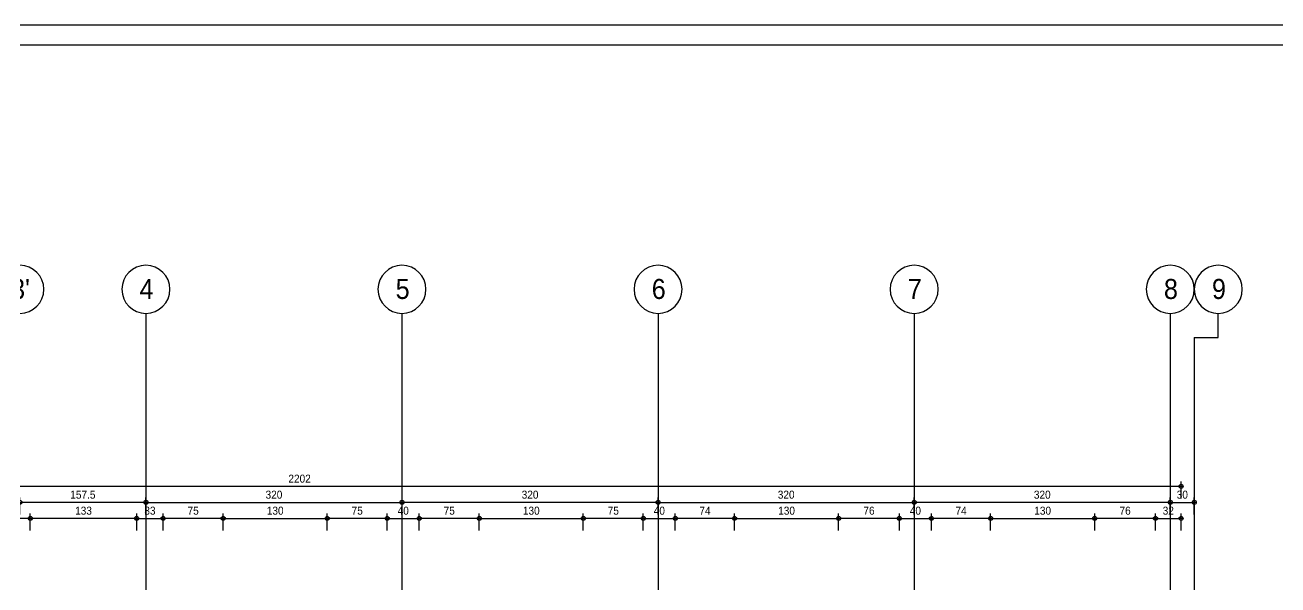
# Model space of a CAD drawing. Extents: x 460786 to 545292, y 30998 to 41694.
# Drawn here: x 469939 to 471505, y 40995 to 41694 of the extents above; entities that cross this region are included whole.
import ezdxf
from ezdxf.enums import TextEntityAlignment as Align

# ---------------------------------------------------------------- set-up
doc = ezdxf.new("R2010")
doc.units = 0
doc.header["$LTSCALE"] = 50
doc.header["$MEASUREMENT"] = 0
doc.header["$PDMODE"] = 35
doc.linetypes.add('DASHDOT', pattern=[5.5, 5, -0.25, 0, -0.25])
doc.layers.get('0').update_dxf_attribs({"linetype": 'CONTINUOUS'})
doc.layers.get('Defpoints').update_dxf_attribs({"linetype": 'CONTINUOUS'})
for name, color, linetype in [('A-Aks Balonu', 2, 'CONTINUOUS'), ('A-Aks Dikey', 12, 'DASHDOT'), ('A-Lejant', 23, 'CONTINUOUS'), ('A-Olcu DIS Yatay', 8, 'CONTINUOUS')]:
    doc.layers.add(name, color=color, linetype=linetype)
doc.styles.get("Standard").update_dxf_attribs({"font": 'arial.ttf', "width": 0.9})
doc.dimstyles.new('EXIT', dxfattribs={"dimscale": 50, "dimtxt": 0.23, "dimasz": 0.03, "dimexe": 0.125, "dimexo": 0.5, "dimgap": 0.09, "dimtad": 1, "dimzin": 1, "dimdsep": 46, "dimtxsty": 'Standard', "dimblk": 'TICK', "dimcen": 0.2, "dimadec": 0, "dimazin": 0, "dimtfac": 1, "dimtix": 1, "dimtofl": 0, "dimtmove": 2, "dimatfit": 3, "dimldrblk": 'TICK', "dimfxl": 1, "dimtolj": 1, "dimtzin": 1, "dimarcsym": 0})

# ---------------------------------------------------------------- blocks, each defined once
blk = doc.blocks.new('aks')
blk.add_circle((-0.8, 38.6), 60)
at = {"width": 0.9}
blk.add_attdef('AKSNO', text='', height=50, dxfattribs=at).set_placement((-0.8, 38.6), align=Align.MIDDLE_CENTER)
blk = doc.blocks.new('TICK', base_point=(53.7, 38.1))
blk.add_line((55.4, 38.1), (52, 38.1))
blk.add_circle((53.7, 38.1), 1.67)
blk = doc.blocks.new('*D219')
at = {"layer": 'A-Olcu DIS Yatay', "color": 0, "lineweight": -2, "transparency": 16777216}
for p, q in [((469932.6, 41082.7), (469932.6, 41103.9)), ((470088.6, 41097.7), (469934.1, 41097.7)), ((470090.1, 41082.7), (470090.1, 41103.9))]:
    blk.add_line(p, q, dxfattribs=at)
at = {"layer": 'Defpoints', "color": 0, "transparency": 16777216}
for p in [(469932.6, 41097.7), (469932.6, 41057.7), (470090.1, 41057.7)]:
    blk.add_point(p, dxfattribs=at)
at = {"layer": 'A-Olcu DIS Yatay', "color": 0, "lineweight": -2, "transparency": 16777216, "xscale": 1.5, "yscale": 1.5, "zscale": 1.5, "rotation": 180}
blk.add_blockref('TICK', (469932.6, 41097.7), dxfattribs=at)
at = {"layer": 'A-Olcu DIS Yatay', "color": 0, "lineweight": -2, "transparency": 16777216, "xscale": 1.5, "yscale": 1.5, "zscale": 1.5}
blk.add_blockref('TICK', (470090.1, 41097.7), dxfattribs=at)
at = {"layer": 'A-Olcu DIS Yatay', "color": 0, "transparency": 16777216, "insert": (470011.3, 41107.3), "char_height": 10, "attachment_point": 5}
blk.add_mtext('\\A1;157.5', dxfattribs=at)
blk = doc.blocks.new('*D220')
at = {"layer": 'A-Olcu DIS Yatay', "color": 0, "lineweight": -2, "transparency": 16777216}
for p, q in [((470090.1, 41082.7), (470090.1, 41103.9)), ((470091.6, 41097.7), (470408.6, 41097.7)), ((470410.1, 41082.7), (470410.1, 41103.9))]:
    blk.add_line(p, q, dxfattribs=at)
at = {"layer": 'Defpoints', "color": 0, "transparency": 16777216}
for p in [(470410.1, 41097.7), (470090.1, 41057.7), (470410.1, 41057.7)]:
    blk.add_point(p, dxfattribs=at)
at = {"layer": 'A-Olcu DIS Yatay', "color": 0, "lineweight": -2, "transparency": 16777216, "xscale": 1.5, "yscale": 1.5, "zscale": 1.5, "rotation": 180}
blk.add_blockref('TICK', (470090.1, 41097.7), dxfattribs=at)
at = {"layer": 'A-Olcu DIS Yatay', "color": 0, "lineweight": -2, "transparency": 16777216, "xscale": 1.5, "yscale": 1.5, "zscale": 1.5}
blk.add_blockref('TICK', (470410.1, 41097.7), dxfattribs=at)
at = {"layer": 'A-Olcu DIS Yatay', "color": 0, "transparency": 16777216, "insert": (470250.1, 41107.3), "char_height": 10, "attachment_point": 5}
blk.add_mtext('\\A1;320', dxfattribs=at)
blk = doc.blocks.new('*D221')
at = {"layer": 'A-Olcu DIS Yatay', "color": 0, "lineweight": -2, "transparency": 16777216}
for p, q in [((470410.1, 41082.7), (470410.1, 41103.9)), ((470728.6, 41097.7), (470411.6, 41097.7)), ((470730.1, 41082.7), (470730.1, 41103.9))]:
    blk.add_line(p, q, dxfattribs=at)
at = {"layer": 'Defpoints', "color": 0, "transparency": 16777216}
for p in [(470410.1, 41097.7), (470410.1, 41057.7), (470730.1, 41057.7)]:
    blk.add_point(p, dxfattribs=at)
at = {"layer": 'A-Olcu DIS Yatay', "color": 0, "lineweight": -2, "transparency": 16777216, "xscale": 1.5, "yscale": 1.5, "zscale": 1.5}
for p, rotation in [((470410.1, 41097.7), 180.0000000000013), ((470730.1, 41097.7), 1.358912982141192e-12)]:
    blk.add_blockref('TICK', p, dxfattribs=dict(at, rotation=rotation))
at = {"layer": 'A-Olcu DIS Yatay', "color": 0, "transparency": 16777216, "insert": (470570.1, 41107.3), "char_height": 10, "attachment_point": 5}
blk.add_mtext('\\A1;320', dxfattribs=at)
blk = doc.blocks.new('*D222')
at = {"layer": 'A-Olcu DIS Yatay', "color": 0, "lineweight": -2, "transparency": 16777216}
for p, q in [((470730.1, 41082.7), (470730.1, 41103.9)), ((470731.6, 41097.7), (471048.6, 41097.7)), ((471050.1, 41082.7), (471050.1, 41103.9))]:
    blk.add_line(p, q, dxfattribs=at)
at = {"layer": 'Defpoints', "color": 0, "transparency": 16777216}
for p in [(471050.1, 41097.7), (470730.1, 41057.7), (471050.1, 41057.7)]:
    blk.add_point(p, dxfattribs=at)
at = {"layer": 'A-Olcu DIS Yatay', "color": 0, "lineweight": -2, "transparency": 16777216, "xscale": 1.5, "yscale": 1.5, "zscale": 1.5, "rotation": 180}
blk.add_blockref('TICK', (470730.1, 41097.7), dxfattribs=at)
at = {"layer": 'A-Olcu DIS Yatay', "color": 0, "lineweight": -2, "transparency": 16777216, "xscale": 1.5, "yscale": 1.5, "zscale": 1.5}
blk.add_blockref('TICK', (471050.1, 41097.7), dxfattribs=at)
at = {"layer": 'A-Olcu DIS Yatay', "color": 0, "transparency": 16777216, "insert": (470890.1, 41107.3), "char_height": 10, "attachment_point": 5}
blk.add_mtext('\\A1;320', dxfattribs=at)
blk = doc.blocks.new('*D223')
at = {"layer": 'A-Olcu DIS Yatay', "color": 0, "lineweight": -2, "transparency": 16777216}
for p, q in [((471050.1, 41082.7), (471050.1, 41103.9)), ((471368.6, 41097.7), (471051.6, 41097.7)), ((471370.1, 41082.7), (471370.1, 41103.9))]:
    blk.add_line(p, q, dxfattribs=at)
at = {"layer": 'Defpoints', "color": 0, "transparency": 16777216}
for p in [(471050.1, 41097.7), (471050.1, 41057.7), (471370.1, 41057.7)]:
    blk.add_point(p, dxfattribs=at)
at = {"layer": 'A-Olcu DIS Yatay', "color": 0, "lineweight": -2, "transparency": 16777216, "xscale": 1.5, "yscale": 1.5, "zscale": 1.5}
for p, rotation in [((471050.1, 41097.7), 180.0000000000013), ((471370.1, 41097.7), 1.358912982141192e-12)]:
    blk.add_blockref('TICK', p, dxfattribs=dict(at, rotation=rotation))
at = {"layer": 'A-Olcu DIS Yatay', "color": 0, "transparency": 16777216, "insert": (471210.1, 41107.3), "char_height": 10, "attachment_point": 5}
blk.add_mtext('\\A1;320', dxfattribs=at)
blk = doc.blocks.new('*D224')
at = {"layer": 'A-Olcu DIS Yatay', "color": 0, "lineweight": -2, "transparency": 16777216}
for p, q in [((471370.1, 41082.7), (471370.1, 41103.9)), ((471371.6, 41097.7), (471398.6, 41097.7)), ((471400.1, 41082.7), (471400.1, 41103.9))]:
    blk.add_line(p, q, dxfattribs=at)
at = {"layer": 'Defpoints', "color": 0, "transparency": 16777216}
for p in [(471400.1, 41097.7), (471370.1, 41057.7), (471400.1, 41057.7)]:
    blk.add_point(p, dxfattribs=at)
at = {"layer": 'A-Olcu DIS Yatay', "color": 0, "lineweight": -2, "transparency": 16777216, "xscale": 1.5, "yscale": 1.5, "zscale": 1.5, "rotation": 180}
blk.add_blockref('TICK', (471370.1, 41097.7), dxfattribs=at)
at = {"layer": 'A-Olcu DIS Yatay', "color": 0, "lineweight": -2, "transparency": 16777216, "xscale": 1.5, "yscale": 1.5, "zscale": 1.5}
blk.add_blockref('TICK', (471400.1, 41097.7), dxfattribs=at)
at = {"layer": 'A-Olcu DIS Yatay', "color": 0, "transparency": 16777216, "insert": (471385.1, 41107.3), "char_height": 10, "attachment_point": 5}
blk.add_mtext('\\A1;30', dxfattribs=at)
blk = doc.blocks.new('*D225')
at = {"layer": 'A-Olcu DIS Yatay', "color": 0, "lineweight": -2, "transparency": 16777216}
for p, q in [((469180.6, 41062.7), (469180.6, 41083.9)), ((469945.6, 41062.7), (469945.6, 41083.9)), ((469944.1, 41077.7), (469182.1, 41077.7))]:
    blk.add_line(p, q, dxfattribs=at)
at = {"layer": 'Defpoints', "color": 0, "transparency": 16777216}
for p in [(469180.6, 41077.7), (469180.6, 41037.7), (469945.6, 41037.7)]:
    blk.add_point(p, dxfattribs=at)
at = {"layer": 'A-Olcu DIS Yatay', "color": 0, "lineweight": -2, "transparency": 16777216, "xscale": 1.5, "yscale": 1.5, "zscale": 1.5}
for p, rotation in [((469180.6, 41077.7), 179.9999999999984), ((469945.6, 41077.7), 359.9999999999984)]:
    blk.add_blockref('TICK', p, dxfattribs=dict(at, rotation=rotation))
at = {"layer": 'A-Olcu DIS Yatay', "color": 0, "transparency": 16777216, "insert": (469563.1, 41087.3), "char_height": 10, "attachment_point": 5}
blk.add_mtext('\\A1;765', dxfattribs=at)
blk = doc.blocks.new('*D226')
at = {"layer": 'A-Olcu DIS Yatay', "color": 0, "lineweight": -2, "transparency": 16777216}
for p, q in [((471351.6, 41062.7), (471351.6, 41083.9)), ((471383.6, 41062.7), (471383.6, 41083.9)), ((471353.1, 41077.7), (471382.1, 41077.7))]:
    blk.add_line(p, q, dxfattribs=at)
at = {"layer": 'Defpoints', "color": 0, "transparency": 16777216}
for p in [(471383.6, 41077.7), (471351.6, 41037.7), (471383.6, 41037.7)]:
    blk.add_point(p, dxfattribs=at)
at = {"layer": 'A-Olcu DIS Yatay', "color": 0, "lineweight": -2, "transparency": 16777216, "xscale": 1.5, "yscale": 1.5, "zscale": 1.5, "rotation": 180}
blk.add_blockref('TICK', (471351.6, 41077.7), dxfattribs=at)
at = {"layer": 'A-Olcu DIS Yatay', "color": 0, "lineweight": -2, "transparency": 16777216, "xscale": 1.5, "yscale": 1.5, "zscale": 1.5}
blk.add_blockref('TICK', (471383.6, 41077.7), dxfattribs=at)
at = {"layer": 'A-Olcu DIS Yatay', "color": 0, "transparency": 16777216, "insert": (471367.6, 41087.3), "char_height": 10, "attachment_point": 5}
blk.add_mtext('\\A1;32', dxfattribs=at)
blk = doc.blocks.new('*D227')
at = {"layer": 'A-Olcu DIS Yatay', "color": 0, "lineweight": -2, "transparency": 16777216}
for p, q in [((469180.6, 41102.7), (469180.6, 41123.9)), ((471382.1, 41117.7), (469182.1, 41117.7)), ((471383.6, 41102.7), (471383.6, 41123.9))]:
    blk.add_line(p, q, dxfattribs=at)
at = {"layer": 'Defpoints', "color": 0, "transparency": 16777216}
for p in [(469180.6, 41117.7), (469180.6, 41077.7), (471383.6, 41077.7)]:
    blk.add_point(p, dxfattribs=at)
at = {"layer": 'A-Olcu DIS Yatay', "color": 0, "lineweight": -2, "transparency": 16777216, "xscale": 1.5, "yscale": 1.5, "zscale": 1.5}
for p, rotation in [((469180.6, 41117.7), 180.0000000000013), ((471383.6, 41117.7), 1.358912982141192e-12)]:
    blk.add_blockref('TICK', p, dxfattribs=dict(at, rotation=rotation))
at = {"layer": 'A-Olcu DIS Yatay', "color": 0, "transparency": 16777216, "insert": (470282.1, 41127.3), "char_height": 10, "attachment_point": 5}
blk.add_mtext('\\A1;{\\fArial TUR|b0|i0|c162|p34;2202}', dxfattribs=at)
blk = doc.blocks.new('*D229')
at = {"layer": 'A-Olcu DIS Yatay', "color": 0, "lineweight": -2, "transparency": 16777216}
for p, q in [((470078.6, 41062.7), (470078.6, 41083.9)), ((470111.6, 41062.7), (470111.6, 41083.9)), ((470080.1, 41077.7), (470110.1, 41077.7))]:
    blk.add_line(p, q, dxfattribs=at)
at = {"layer": 'Defpoints', "color": 0, "transparency": 16777216}
for p in [(470111.6, 41077.7), (470078.6, 41037.7), (470111.6, 41037.7)]:
    blk.add_point(p, dxfattribs=at)
at = {"layer": 'A-Olcu DIS Yatay', "color": 0, "lineweight": -2, "transparency": 16777216, "xscale": 1.5, "yscale": 1.5, "zscale": 1.5, "rotation": 180}
blk.add_blockref('TICK', (470078.6, 41077.7), dxfattribs=at)
at = {"layer": 'A-Olcu DIS Yatay', "color": 0, "lineweight": -2, "transparency": 16777216, "xscale": 1.5, "yscale": 1.5, "zscale": 1.5}
blk.add_blockref('TICK', (470111.6, 41077.7), dxfattribs=at)
at = {"layer": 'A-Olcu DIS Yatay', "color": 0, "transparency": 16777216, "insert": (470095.1, 41087.3), "char_height": 10, "attachment_point": 5}
blk.add_mtext('\\A1;33', dxfattribs=at)
blk = doc.blocks.new('*D230')
at = {"layer": 'A-Olcu DIS Yatay', "color": 0, "lineweight": -2, "transparency": 16777216}
for p, q in [((471275.6, 41062.7), (471275.6, 41083.9)), ((471351.6, 41062.7), (471351.6, 41083.9)), ((471350.1, 41077.7), (471277.1, 41077.7))]:
    blk.add_line(p, q, dxfattribs=at)
at = {"layer": 'Defpoints', "color": 0, "transparency": 16777216}
for p in [(471275.6, 41077.7), (471275.6, 41037.7), (471351.6, 41037.7)]:
    blk.add_point(p, dxfattribs=at)
at = {"layer": 'A-Olcu DIS Yatay', "color": 0, "lineweight": -2, "transparency": 16777216, "xscale": 1.5, "yscale": 1.5, "zscale": 1.5}
for p, rotation in [((471275.6, 41077.7), 180.0000000000604), ((471351.6, 41077.7), 6.035172361862351e-11)]:
    blk.add_blockref('TICK', p, dxfattribs=dict(at, rotation=rotation))
at = {"layer": 'A-Olcu DIS Yatay', "color": 0, "transparency": 16777216, "insert": (471313.6, 41087.3), "char_height": 10, "attachment_point": 5}
blk.add_mtext('\\A1;76', dxfattribs=at)
blk = doc.blocks.new('*D231')
at = {"layer": 'A-Olcu DIS Yatay', "color": 0, "lineweight": -2, "transparency": 16777216}
for p, q in [((471145.6, 41062.7), (471145.6, 41083.9)), ((471275.6, 41062.7), (471275.6, 41083.9)), ((471147.1, 41077.7), (471274.1, 41077.7))]:
    blk.add_line(p, q, dxfattribs=at)
at = {"layer": 'Defpoints', "color": 0, "transparency": 16777216}
for p in [(471275.6, 41077.7), (471145.6, 41037.7), (471275.6, 41037.7)]:
    blk.add_point(p, dxfattribs=at)
at = {"layer": 'A-Olcu DIS Yatay', "color": 0, "lineweight": -2, "transparency": 16777216, "xscale": 1.5, "yscale": 1.5, "zscale": 1.5, "rotation": 180}
blk.add_blockref('TICK', (471145.6, 41077.7), dxfattribs=at)
at = {"layer": 'A-Olcu DIS Yatay', "color": 0, "lineweight": -2, "transparency": 16777216, "xscale": 1.5, "yscale": 1.5, "zscale": 1.5}
blk.add_blockref('TICK', (471275.6, 41077.7), dxfattribs=at)
at = {"layer": 'A-Olcu DIS Yatay', "color": 0, "transparency": 16777216, "insert": (471210.6, 41087.3), "char_height": 10, "attachment_point": 5}
blk.add_mtext('\\A1;130', dxfattribs=at)
blk = doc.blocks.new('*D232')
at = {"layer": 'A-Olcu DIS Yatay', "color": 0, "lineweight": -2, "transparency": 16777216}
for p, q in [((471071.6, 41062.7), (471071.6, 41083.9)), ((471145.6, 41062.7), (471145.6, 41083.9)), ((471144.1, 41077.7), (471073.1, 41077.7))]:
    blk.add_line(p, q, dxfattribs=at)
at = {"layer": 'Defpoints', "color": 0, "transparency": 16777216}
for p in [(471071.6, 41077.7), (471071.6, 41037.7), (471145.6, 41037.7)]:
    blk.add_point(p, dxfattribs=at)
at = {"layer": 'A-Olcu DIS Yatay', "color": 0, "lineweight": -2, "transparency": 16777216, "xscale": 1.5, "yscale": 1.5, "zscale": 1.5}
for p, rotation in [((471071.6, 41077.7), 180.0000000001127), ((471145.6, 41077.7), 1.126299054021729e-10)]:
    blk.add_blockref('TICK', p, dxfattribs=dict(at, rotation=rotation))
at = {"layer": 'A-Olcu DIS Yatay', "color": 0, "transparency": 16777216, "insert": (471108.6, 41087.2), "char_height": 10, "attachment_point": 5}
blk.add_mtext('\\A1;74', dxfattribs=at)
blk = doc.blocks.new('*D233')
at = {"layer": 'A-Olcu DIS Yatay', "color": 0, "lineweight": -2, "transparency": 16777216}
for p, q in [((471031.6, 41062.7), (471031.6, 41083.9)), ((471071.6, 41062.7), (471071.6, 41083.9)), ((471033.1, 41077.7), (471070.1, 41077.7))]:
    blk.add_line(p, q, dxfattribs=at)
at = {"layer": 'Defpoints', "color": 0, "transparency": 16777216}
for p in [(471071.6, 41077.7), (471031.6, 41037.7), (471071.6, 41037.7)]:
    blk.add_point(p, dxfattribs=at)
at = {"layer": 'A-Olcu DIS Yatay', "color": 0, "lineweight": -2, "transparency": 16777216, "xscale": 1.5, "yscale": 1.5, "zscale": 1.5, "rotation": 180}
blk.add_blockref('TICK', (471031.6, 41077.7), dxfattribs=at)
at = {"layer": 'A-Olcu DIS Yatay', "color": 0, "lineweight": -2, "transparency": 16777216, "xscale": 1.5, "yscale": 1.5, "zscale": 1.5}
blk.add_blockref('TICK', (471071.6, 41077.7), dxfattribs=at)
at = {"layer": 'A-Olcu DIS Yatay', "color": 0, "transparency": 16777216, "insert": (471051.6, 41087.3), "char_height": 10, "attachment_point": 5}
blk.add_mtext('\\A1;40', dxfattribs=at)
blk = doc.blocks.new('*D234')
at = {"layer": 'A-Olcu DIS Yatay', "color": 0, "lineweight": -2, "transparency": 16777216}
for p, q in [((470955.6, 41062.7), (470955.6, 41083.9)), ((471031.6, 41062.7), (471031.6, 41083.9)), ((471030.1, 41077.7), (470957.1, 41077.7))]:
    blk.add_line(p, q, dxfattribs=at)
at = {"layer": 'Defpoints', "color": 0, "transparency": 16777216}
for p in [(470955.6, 41077.7), (470955.6, 41037.7), (471031.6, 41037.7)]:
    blk.add_point(p, dxfattribs=at)
at = {"layer": 'A-Olcu DIS Yatay', "color": 0, "lineweight": -2, "transparency": 16777216, "xscale": 1.5, "yscale": 1.5, "zscale": 1.5}
for p, rotation in [((470955.6, 41077.7), 180.0000000002358), ((471031.6, 41077.7), 2.358913064881563e-10)]:
    blk.add_blockref('TICK', p, dxfattribs=dict(at, rotation=rotation))
at = {"layer": 'A-Olcu DIS Yatay', "color": 0, "transparency": 16777216, "insert": (470993.6, 41087.3), "char_height": 10, "attachment_point": 5}
blk.add_mtext('\\A1;76', dxfattribs=at)
blk = doc.blocks.new('*D235')
at = {"layer": 'A-Olcu DIS Yatay', "color": 0, "lineweight": -2, "transparency": 16777216}
for p, q in [((470825.6, 41062.7), (470825.6, 41083.9)), ((470955.6, 41062.7), (470955.6, 41083.9)), ((470827.1, 41077.7), (470954.1, 41077.7))]:
    blk.add_line(p, q, dxfattribs=at)
at = {"layer": 'Defpoints', "color": 0, "transparency": 16777216}
for p in [(470955.6, 41077.7), (470825.6, 41037.7), (470955.6, 41037.7)]:
    blk.add_point(p, dxfattribs=at)
at = {"layer": 'A-Olcu DIS Yatay', "color": 0, "lineweight": -2, "transparency": 16777216, "xscale": 1.5, "yscale": 1.5, "zscale": 1.5, "rotation": 180}
blk.add_blockref('TICK', (470825.6, 41077.7), dxfattribs=at)
at = {"layer": 'A-Olcu DIS Yatay', "color": 0, "lineweight": -2, "transparency": 16777216, "xscale": 1.5, "yscale": 1.5, "zscale": 1.5}
blk.add_blockref('TICK', (470955.6, 41077.7), dxfattribs=at)
at = {"layer": 'A-Olcu DIS Yatay', "color": 0, "transparency": 16777216, "insert": (470890.6, 41087.3), "char_height": 10, "attachment_point": 5}
blk.add_mtext('\\A1;130', dxfattribs=at)
blk = doc.blocks.new('*D236')
at = {"layer": 'A-Olcu DIS Yatay', "color": 0, "lineweight": -2, "transparency": 16777216}
for p, q in [((470751.6, 41062.7), (470751.6, 41083.9)), ((470825.6, 41062.7), (470825.6, 41083.9)), ((470824.1, 41077.7), (470753.1, 41077.7))]:
    blk.add_line(p, q, dxfattribs=at)
at = {"layer": 'Defpoints', "color": 0, "transparency": 16777216}
for p in [(470751.6, 41077.7), (470751.6, 41037.7), (470825.6, 41037.7)]:
    blk.add_point(p, dxfattribs=at)
at = {"layer": 'A-Olcu DIS Yatay', "color": 0, "lineweight": -2, "transparency": 16777216, "xscale": 1.5, "yscale": 1.5, "zscale": 1.5}
for p, rotation in [((470751.6, 41077.7), 180.0000000004169), ((470825.6, 41077.7), 4.168665412862538e-10)]:
    blk.add_blockref('TICK', p, dxfattribs=dict(at, rotation=rotation))
at = {"layer": 'A-Olcu DIS Yatay', "color": 0, "transparency": 16777216, "insert": (470788.6, 41087.2), "char_height": 10, "attachment_point": 5}
blk.add_mtext('\\A1;74', dxfattribs=at)
blk = doc.blocks.new('*D237')
at = {"layer": 'A-Olcu DIS Yatay', "color": 0, "lineweight": -2, "transparency": 16777216}
for p, q in [((470711.6, 41062.7), (470711.6, 41083.9)), ((470751.6, 41062.7), (470751.6, 41083.9)), ((470713.1, 41077.7), (470750.1, 41077.7))]:
    blk.add_line(p, q, dxfattribs=at)
at = {"layer": 'Defpoints', "color": 0, "transparency": 16777216}
for p in [(470751.6, 41077.7), (470711.6, 41037.7), (470751.6, 41037.7)]:
    blk.add_point(p, dxfattribs=at)
at = {"layer": 'A-Olcu DIS Yatay', "color": 0, "lineweight": -2, "transparency": 16777216, "xscale": 1.5, "yscale": 1.5, "zscale": 1.5, "rotation": 180}
blk.add_blockref('TICK', (470711.6, 41077.7), dxfattribs=at)
at = {"layer": 'A-Olcu DIS Yatay', "color": 0, "lineweight": -2, "transparency": 16777216, "xscale": 1.5, "yscale": 1.5, "zscale": 1.5}
blk.add_blockref('TICK', (470751.6, 41077.7), dxfattribs=at)
at = {"layer": 'A-Olcu DIS Yatay', "color": 0, "transparency": 16777216, "insert": (470731.6, 41087.3), "char_height": 10, "attachment_point": 5}
blk.add_mtext('\\A1;40', dxfattribs=at)
blk = doc.blocks.new('*D238')
at = {"layer": 'A-Olcu DIS Yatay', "color": 0, "lineweight": -2, "transparency": 16777216}
for p, q in [((470636.6, 41062.7), (470636.6, 41083.9)), ((470711.6, 41062.7), (470711.6, 41083.9)), ((470710.1, 41077.7), (470638.1, 41077.7))]:
    blk.add_line(p, q, dxfattribs=at)
at = {"layer": 'Defpoints', "color": 0, "transparency": 16777216}
for p in [(470636.6, 41077.7), (470636.6, 41037.7), (470711.6, 41037.7)]:
    blk.add_point(p, dxfattribs=at)
at = {"layer": 'A-Olcu DIS Yatay', "color": 0, "lineweight": -2, "transparency": 16777216, "xscale": 1.5, "yscale": 1.5, "zscale": 1.5}
for p, rotation in [((470636.6, 41077.7), 180.0000000004169), ((470711.6, 41077.7), 4.168665412862538e-10)]:
    blk.add_blockref('TICK', p, dxfattribs=dict(at, rotation=rotation))
at = {"layer": 'A-Olcu DIS Yatay', "color": 0, "transparency": 16777216, "insert": (470674.1, 41087.3), "char_height": 10, "attachment_point": 5}
blk.add_mtext('\\A1;75', dxfattribs=at)
blk = doc.blocks.new('*D239')
at = {"layer": 'A-Olcu DIS Yatay', "color": 0, "lineweight": -2, "transparency": 16777216}
for p, q in [((470506.6, 41062.7), (470506.6, 41083.9)), ((470636.6, 41062.7), (470636.6, 41083.9)), ((470508.1, 41077.7), (470635.1, 41077.7))]:
    blk.add_line(p, q, dxfattribs=at)
at = {"layer": 'Defpoints', "color": 0, "transparency": 16777216}
for p in [(470636.6, 41077.7), (470506.6, 41037.7), (470636.6, 41037.7)]:
    blk.add_point(p, dxfattribs=at)
at = {"layer": 'A-Olcu DIS Yatay', "color": 0, "lineweight": -2, "transparency": 16777216, "xscale": 1.5, "yscale": 1.5, "zscale": 1.5, "rotation": 180}
blk.add_blockref('TICK', (470506.6, 41077.7), dxfattribs=at)
at = {"layer": 'A-Olcu DIS Yatay', "color": 0, "lineweight": -2, "transparency": 16777216, "xscale": 1.5, "yscale": 1.5, "zscale": 1.5}
blk.add_blockref('TICK', (470636.6, 41077.7), dxfattribs=at)
at = {"layer": 'A-Olcu DIS Yatay', "color": 0, "transparency": 16777216, "insert": (470571.6, 41087.3), "char_height": 10, "attachment_point": 5}
blk.add_mtext('\\A1;130', dxfattribs=at)
blk = doc.blocks.new('*D240')
at = {"layer": 'A-Olcu DIS Yatay', "color": 0, "lineweight": -2, "transparency": 16777216}
for p, q in [((470431.6, 41062.7), (470431.6, 41083.9)), ((470506.6, 41062.7), (470506.6, 41083.9)), ((470505.1, 41077.7), (470433.1, 41077.7))]:
    blk.add_line(p, q, dxfattribs=at)
at = {"layer": 'Defpoints', "color": 0, "transparency": 16777216}
for p in [(470431.6, 41077.7), (470431.6, 41037.7), (470506.6, 41037.7)]:
    blk.add_point(p, dxfattribs=at)
at = {"layer": 'A-Olcu DIS Yatay', "color": 0, "lineweight": -2, "transparency": 16777216, "xscale": 1.5, "yscale": 1.5, "zscale": 1.5}
for p, rotation in [((470431.6, 41077.7), 180.0000000007337), ((470506.6, 41077.7), 7.337330742984705e-10)]:
    blk.add_blockref('TICK', p, dxfattribs=dict(at, rotation=rotation))
at = {"layer": 'A-Olcu DIS Yatay', "color": 0, "transparency": 16777216, "insert": (470469.1, 41087.3), "char_height": 10, "attachment_point": 5}
blk.add_mtext('\\A1;75', dxfattribs=at)
blk = doc.blocks.new('*D241')
at = {"layer": 'A-Olcu DIS Yatay', "color": 0, "lineweight": -2, "transparency": 16777216}
for p, q in [((470391.6, 41062.7), (470391.6, 41083.9)), ((470431.6, 41062.7), (470431.6, 41083.9)), ((470393.1, 41077.7), (470430.1, 41077.7))]:
    blk.add_line(p, q, dxfattribs=at)
at = {"layer": 'Defpoints', "color": 0, "transparency": 16777216}
for p in [(470431.6, 41077.7), (470391.6, 41037.7), (470431.6, 41037.7)]:
    blk.add_point(p, dxfattribs=at)
at = {"layer": 'A-Olcu DIS Yatay', "color": 0, "lineweight": -2, "transparency": 16777216, "xscale": 1.5, "yscale": 1.5, "zscale": 1.5, "rotation": 180}
blk.add_blockref('TICK', (470391.6, 41077.7), dxfattribs=at)
at = {"layer": 'A-Olcu DIS Yatay', "color": 0, "lineweight": -2, "transparency": 16777216, "xscale": 1.5, "yscale": 1.5, "zscale": 1.5}
blk.add_blockref('TICK', (470431.6, 41077.7), dxfattribs=at)
at = {"layer": 'A-Olcu DIS Yatay', "color": 0, "transparency": 16777216, "insert": (470411.6, 41087.3), "char_height": 10, "attachment_point": 5}
blk.add_mtext('\\A1;40', dxfattribs=at)
blk = doc.blocks.new('*D242')
at = {"layer": 'A-Olcu DIS Yatay', "color": 0, "lineweight": -2, "transparency": 16777216}
for p, q in [((470316.6, 41062.7), (470316.6, 41083.9)), ((470391.6, 41062.7), (470391.6, 41083.9)), ((470390.1, 41077.7), (470318.1, 41077.7))]:
    blk.add_line(p, q, dxfattribs=at)
at = {"layer": 'Defpoints', "color": 0, "transparency": 16777216}
for p in [(470316.6, 41077.7), (470316.6, 41037.7), (470391.6, 41037.7)]:
    blk.add_point(p, dxfattribs=at)
at = {"layer": 'A-Olcu DIS Yatay', "color": 0, "lineweight": -2, "transparency": 16777216, "xscale": 1.5, "yscale": 1.5, "zscale": 1.5}
for p, rotation in [((470316.6, 41077.7), 180.0000000013674), ((470391.6, 41077.7), 1.367386204265131e-09)]:
    blk.add_blockref('TICK', p, dxfattribs=dict(at, rotation=rotation))
at = {"layer": 'A-Olcu DIS Yatay', "color": 0, "transparency": 16777216, "insert": (470354.1, 41087.3), "char_height": 10, "attachment_point": 5, "rotation": 0}
blk.add_mtext('\\A1;75', dxfattribs=at)
blk = doc.blocks.new('*D243')
at = {"layer": 'A-Olcu DIS Yatay', "color": 0, "lineweight": -2, "transparency": 16777216}
for p, q in [((470186.6, 41062.7), (470186.6, 41083.9)), ((470316.6, 41062.7), (470316.6, 41083.9)), ((470188.1, 41077.7), (470315.1, 41077.7))]:
    blk.add_line(p, q, dxfattribs=at)
at = {"layer": 'Defpoints', "color": 0, "transparency": 16777216}
for p in [(470316.6, 41077.7), (470186.6, 41037.7), (470316.6, 41037.7)]:
    blk.add_point(p, dxfattribs=at)
at = {"layer": 'A-Olcu DIS Yatay', "color": 0, "lineweight": -2, "transparency": 16777216, "xscale": 1.5, "yscale": 1.5, "zscale": 1.5, "rotation": 180}
blk.add_blockref('TICK', (470186.6, 41077.7), dxfattribs=at)
at = {"layer": 'A-Olcu DIS Yatay', "color": 0, "lineweight": -2, "transparency": 16777216, "xscale": 1.5, "yscale": 1.5, "zscale": 1.5}
blk.add_blockref('TICK', (470316.6, 41077.7), dxfattribs=at)
at = {"layer": 'A-Olcu DIS Yatay', "color": 0, "transparency": 16777216, "insert": (470251.6, 41087.3), "char_height": 10, "attachment_point": 5}
blk.add_mtext('\\A1;130', dxfattribs=at)
blk = doc.blocks.new('*D244')
at = {"layer": 'A-Olcu DIS Yatay', "color": 0, "lineweight": -2, "transparency": 16777216}
for p, q in [((470111.6, 41062.7), (470111.6, 41083.9)), ((470186.6, 41062.7), (470186.6, 41083.9)), ((470185.1, 41077.7), (470113.1, 41077.7))]:
    blk.add_line(p, q, dxfattribs=at)
at = {"layer": 'Defpoints', "color": 0, "transparency": 16777216}
for p in [(470111.6, 41077.7), (470111.6, 41037.7), (470186.6, 41037.7)]:
    blk.add_point(p, dxfattribs=at)
at = {"layer": 'A-Olcu DIS Yatay', "color": 0, "lineweight": -2, "transparency": 16777216, "xscale": 1.5, "yscale": 1.5, "zscale": 1.5}
for p, rotation in [((470111.6, 41077.7), 180.0000000015453), ((470186.6, 41077.7), 1.545243932810081e-09)]:
    blk.add_blockref('TICK', p, dxfattribs=dict(at, rotation=rotation))
at = {"layer": 'A-Olcu DIS Yatay', "color": 0, "transparency": 16777216, "insert": (470149.1, 41087.3), "char_height": 10, "attachment_point": 5, "rotation": 0}
blk.add_mtext('\\A1;75', dxfattribs=at)
blk = doc.blocks.new('*D245')
at = {"layer": 'A-Olcu DIS Yatay', "color": 0, "lineweight": -2, "transparency": 16777216}
for p, q in [((469945.6, 41062.7), (469945.6, 41083.9)), ((470078.6, 41062.7), (470078.6, 41083.9)), ((470077.1, 41077.7), (469947.1, 41077.7))]:
    blk.add_line(p, q, dxfattribs=at)
at = {"layer": 'Defpoints', "color": 0, "transparency": 16777216}
for p in [(469945.6, 41077.7), (469945.6, 41037.7), (470078.6, 41037.7)]:
    blk.add_point(p, dxfattribs=at)
at = {"layer": 'A-Olcu DIS Yatay', "color": 0, "lineweight": -2, "transparency": 16777216, "xscale": 1.5, "yscale": 1.5, "zscale": 1.5}
for p, rotation in [((469945.6, 41077.7), 180.0000000000063), ((470078.6, 41077.7), 6.235012506294878e-12)]:
    blk.add_blockref('TICK', p, dxfattribs=dict(at, rotation=rotation))
at = {"layer": 'A-Olcu DIS Yatay', "color": 0, "transparency": 16777216, "insert": (470012.1, 41087.3), "char_height": 10, "attachment_point": 5}
blk.add_mtext('\\A1;133', dxfattribs=at)

msp = doc.modelspace()

# ---------------------------------------------------------------- linework, layer by layer
at = {"layer": 'A-Aks Dikey', "ltscale": 1.5}
for p, q in [((470090.07, 41333.83), (470090.07, 37667.36)), ((470410.07, 41333.83), (470410.07, 37667.36)), ((470730.07, 41333.83), (470730.07, 37667.36)), ((471050.07, 41333.83), (471050.07, 37667.36)), ((471370.07, 41333.83), (471370.07, 37667.36)), ((471430.07, 41303.83), (471430.07, 41333.83)), ((471400.07, 41303.83), (471400.07, 37697.36)), ((471400.07, 41303.83), (471430.07, 41303.83))]:
    msp.add_line(p, q, dxfattribs=at)
at = {"layer": 'A-Lejant'}
msp.add_lwpolyline([(460786.15, 41693.81), (460786.15, 37193.81), (545291.84, 37193.81), (545291.84, 41693.81), (460786.15, 41693.81)], dxfattribs=at)
msp.add_lwpolyline([(460811.15, 41668.81), (460811.15, 37218.81), (545266.84, 37218.81), (545266.84, 41668.81)], close=True, dxfattribs=at)

# ---------------------------------------------------------------- block references
at = {"layer": 'A-Aks Balonu'}
ref = msp.add_blockref('aks', (469932.16, 41344.51), dxfattribs=dict(at, xscale=-0.5, yscale=0.5, zscale=0.5))
ref.add_attrib('AKSNO', "3'", dxfattribs={"layer": '0', "height": 25, "width": 0.9}).set_placement((469933.38, 41364.26), align=Align.MIDDLE_CENTER)
ref = msp.add_blockref('aks', (470089.66, 41344.51), dxfattribs=dict(at, xscale=-0.5, yscale=0.5, zscale=0.5))
ref.add_attrib('AKSNO', '4', dxfattribs={"layer": '0', "height": 25, "width": 0.9}).set_placement((470090.88, 41364.26), align=Align.MIDDLE_CENTER)
ref = msp.add_blockref('aks', (470409.66, 41344.51), dxfattribs=dict(at, xscale=-0.5, yscale=0.5, zscale=0.5))
ref.add_attrib('AKSNO', '5', dxfattribs={"layer": '0', "height": 25, "width": 0.9}).set_placement((470410.88, 41364.26), align=Align.MIDDLE_CENTER)
ref = msp.add_blockref('aks', (470729.66, 41344.51), dxfattribs=dict(at, xscale=-0.5, yscale=0.5, zscale=0.5))
ref.add_attrib('AKSNO', '6', dxfattribs={"layer": '0', "height": 25, "width": 0.9}).set_placement((470730.88, 41364.26), align=Align.MIDDLE_CENTER)
ref = msp.add_blockref('aks', (471049.66, 41344.51), dxfattribs=dict(at, xscale=-0.5, yscale=0.5, zscale=0.5))
ref.add_attrib('AKSNO', '7', dxfattribs={"layer": '0', "height": 25, "width": 0.9}).set_placement((471050.88, 41364.26), align=Align.MIDDLE_CENTER)
ref = msp.add_blockref('aks', (471369.66, 41344.51), dxfattribs=dict(at, xscale=-0.5, yscale=0.5, zscale=0.5))
ref.add_attrib('AKSNO', '8', dxfattribs={"layer": '0', "height": 25, "width": 0.9}).set_placement((471370.88, 41364.26), align=Align.MIDDLE_CENTER)
ref = msp.add_blockref('aks', (471429.66, 41344.51), dxfattribs=dict(at, xscale=-0.5, yscale=0.5, zscale=0.5))
ref.add_attrib('AKSNO', '9', dxfattribs={"layer": '0', "height": 25, "width": 0.9}).set_placement((471430.88, 41364.26), align=Align.MIDDLE_CENTER)

# ---------------------------------------------------------------- dimensions: what is measured, and where the dimension line sits
at = {"layer": 'A-Olcu DIS Yatay'}
dim = msp.add_aligned_dim(p1=(471383.57, 41077.68), p2=(469180.57, 41077.68), distance=-40, text='{\\fArial TUR|b0|i0|c162|p34;2202}', dimstyle='EXIT', override={"dimtxt": 0.2, "dimdec": 1, "dimzin": 9, "dimtdec": 1}, dxfattribs=at)
dim.commit()
dim.dimension.update_dxf_attribs({"geometry": '*D227', "text_midpoint": (470282.07, 41127.29)})
for p1, p2, distance, picture, middle in [((470090.07, 41057.68), (469932.57, 41057.68), -40, '*D219', (470011.32, 41107.29)), ((470090.07, 41057.68), (470410.07, 41057.68), 40, '*D220', (470250.07, 41107.29)), ((470730.07, 41057.68), (470410.07, 41057.68), -40, '*D221', (470570.07, 41107.29)), ((470730.07, 41057.68), (471050.07, 41057.68), 40, '*D222', (470890.07, 41107.29)), ((471370.07, 41057.68), (471050.07, 41057.68), -40, '*D223', (471210.07, 41107.29)), ((471370.07, 41057.68), (471400.07, 41057.68), 40, '*D224', (471385.07, 41107.29)), ((469945.57, 41037.68), (469180.57, 41037.68), -40, '*D225', (469563.07, 41087.29)), ((470078.57, 41037.68), (469945.57, 41037.68), -40, '*D245', (470012.07, 41087.29)), ((470078.57, 41037.68), (470111.57, 41037.68), 40, '*D229', (470095.07, 41087.29)), ((470186.57, 41037.68), (470111.57, 41037.68), -40, '*D244', (470149.07, 41087.27)), ((470186.57, 41037.68), (470316.57, 41037.68), 40, '*D243', (470251.57, 41087.29)), ((470391.57, 41037.68), (470316.57, 41037.68), -40, '*D242', (470354.07, 41087.27)), ((470391.57, 41037.68), (470431.57, 41037.68), 40, '*D241', (470411.57, 41087.29)), ((470506.57, 41037.68), (470431.57, 41037.68), -40, '*D240', (470469.07, 41087.27)), ((470506.57, 41037.68), (470636.57, 41037.68), 40, '*D239', (470571.57, 41087.29)), ((470711.57, 41037.68), (470636.57, 41037.68), -40, '*D238', (470674.07, 41087.27)), ((470711.57, 41037.68), (470751.57, 41037.68), 40, '*D237', (470731.57, 41087.29)), ((470825.57, 41037.68), (470751.57, 41037.68), -40, '*D236', (470788.57, 41087.18)), ((470825.57, 41037.68), (470955.57, 41037.68), 40, '*D235', (470890.57, 41087.29)), ((471031.57, 41037.68), (470955.57, 41037.68), -40, '*D234', (470993.57, 41087.29)), ((471031.57, 41037.68), (471071.57, 41037.68), 40, '*D233', (471051.57, 41087.29)), ((471145.57, 41037.68), (471071.57, 41037.68), -40, '*D232', (471108.57, 41087.18)), ((471145.57, 41037.68), (471275.57, 41037.68), 40, '*D231', (471210.57, 41087.29)), ((471351.57, 41037.68), (471275.57, 41037.68), -40, '*D230', (471313.57, 41087.29)), ((471351.57, 41037.68), (471383.57, 41037.68), 40, '*D226', (471367.57, 41087.29))]:
    dim = msp.add_aligned_dim(p1=p1, p2=p2, distance=distance, dimstyle='EXIT', override={"dimtxt": 0.2, "dimdec": 1, "dimzin": 9, "dimtdec": 1}, dxfattribs=at)
    dim.commit()
    dim.dimension.update_dxf_attribs({"geometry": picture, "text_midpoint": middle})

doc.saveas('drawing.dxf')
